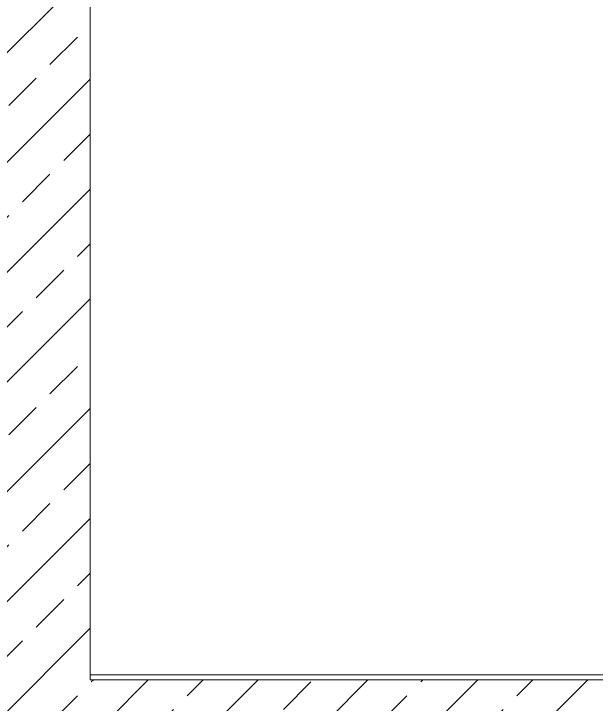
# Model space of a CAD drawing. Header units: centimetres. Extents: x 405464 to 563355, y 50011 to 66875.
# Drawn here: x 525191 to 525429, y 51685.1 to 51967.4 of the extents above; entities that cross this region are included whole.
import ezdxf

# ---------------------------------------------------------------- set-up
doc = ezdxf.new("R2010")
doc.units = ezdxf.units.CM
for name, color, linetype, lineweight in [('0-KRCN-MİMARİ-170326', 8, 'Continuous', 9), ('AS_DOSK_PVC', 8, 'Continuous', 9), ('AS_DOSK_SAP', 8, 'Continuous', 9), ('AS_TA_BETONARME', 5, 'Continuous', 9), ('AS_TA_TARAMA', 8, 'Continuous', 9)]:
    doc.layers.add(name, color=color, linetype=linetype, lineweight=lineweight)

# ---------------------------------------------------------------- blocks, each defined once
blk = doc.blocks.new('G$CE936221F')
at = {"layer": 'AS_TA_TARAMA', "transparency": 33554687}
h = blk.add_hatch(dxfattribs=at)
h.set_pattern_fill('ANSI33', color=256, scale=2.5, angle=180)
h.set_pattern_definition([(45, (-451004.754, -85811.2), (-11.22532015, 11.22532015), []), (45, (-450993.529, -85811.2), (-11.22532015, 11.22532015), [7.9375, -3.96875])])
h.paths.add_polyline_path([(914, -450), (884, -450), (884, -25), (334, -25), (334, -450), (304, -450), (304, -500), (914, -500)])
h.paths.add_polyline_path([(844, -75), (844, -340), (374, -340), (374, -75)], flags=16)
h.paths.add_polyline_path([(374, -370), (844, -370), (844, -450), (374, -450)], flags=16)
h.paths.add_polyline_path([(664, -75), (634, -75), (634, -340), (664, -340)], flags=0)
at = {"layer": 'AS_DOSK_PVC'}
blk.add_line((374, -339), (634, -339), dxfattribs=at)
at = {"layer": 'AS_DOSK_SAP'}
blk.add_line((374, -340), (634, -340), dxfattribs=at)
at = {"layer": 'AS_TA_BETONARME'}
blk.add_lwpolyline([(374, -75), (844, -75), (844, -340), (374, -340)], close=True, dxfattribs=at)

msp = doc.modelspace()

# ---------------------------------------------------------------- block references
at = {"layer": '0-KRCN-MİMARİ-170326', "ltscale": 3, "xscale": 2, "yscale": 2, "zscale": 2}
msp.add_blockref('G$CE936221F', (524474.17, 52375.04), dxfattribs=at)

doc.saveas('drawing.dxf')
